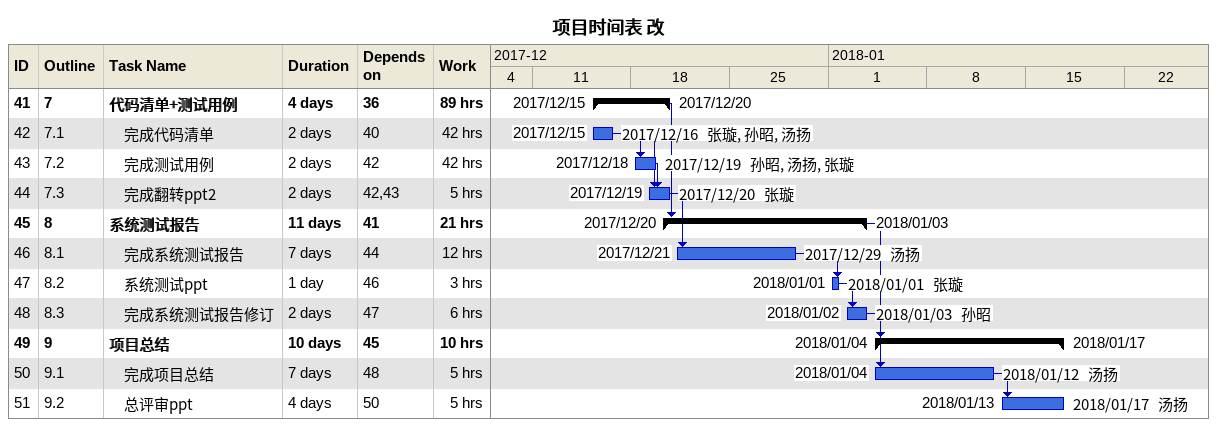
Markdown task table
项目时间表 改

| ID | WBS | Task | Duration | Start | Finish | Predecessors | Resources | Work (h) |
|---|---|---|---|---|---|---|---|---|
| 41 | 7 | **代码清单+测试用例** | 4d | 2017-12-15 | 2017-12-20 | 36 |  | 89 |
| 42 | 7.1 | 完成代码清单 | 2d | 2017-12-15 | 2017-12-16 | 40 | 张璇, 孙昭, 汤扬 | 42 |
| 43 | 7.2 | 完成测试用例 | 2d | 2017-12-18 | 2017-12-19 | 42 | 孙昭, 汤扬, 张璇 | 42 |
| 44 | 7.3 | 完成翻转ppt2 | 2d | 2017-12-19 | 2017-12-20 | 42, 43 | 张璇 | 5 |
| 45 | 8 | **系统测试报告** | 11d | 2017-12-20 | 2018-01-03 | 41 |  | 21 |
| 46 | 8.1 | 完成系统测试报告 | 7d | 2017-12-21 | 2017-12-29 | 44 | 汤扬 | 12 |
| 47 | 8.2 | 系统测试ppt | 1d | 2018-01-01 | 2018-01-01 | 46 | 张璇 | 3 |
| 48 | 8.3 | 完成系统测试报告修订 | 2d | 2018-01-02 | 2018-01-03 | 47 | 孙昭 | 6 |
| 49 | 9 | **项目总结** | 10d | 2018-01-04 | 2018-01-17 | 45 |  | 10 |
| 50 | 9.1 | 完成项目总结 | 7d | 2018-01-04 | 2018-01-12 | 48 | 汤扬 | 5 |
| 51 | 9.2 | 总评审ppt | 4d | 2018-01-13 | 2018-01-17 | 50 | 汤扬 | 5 |
